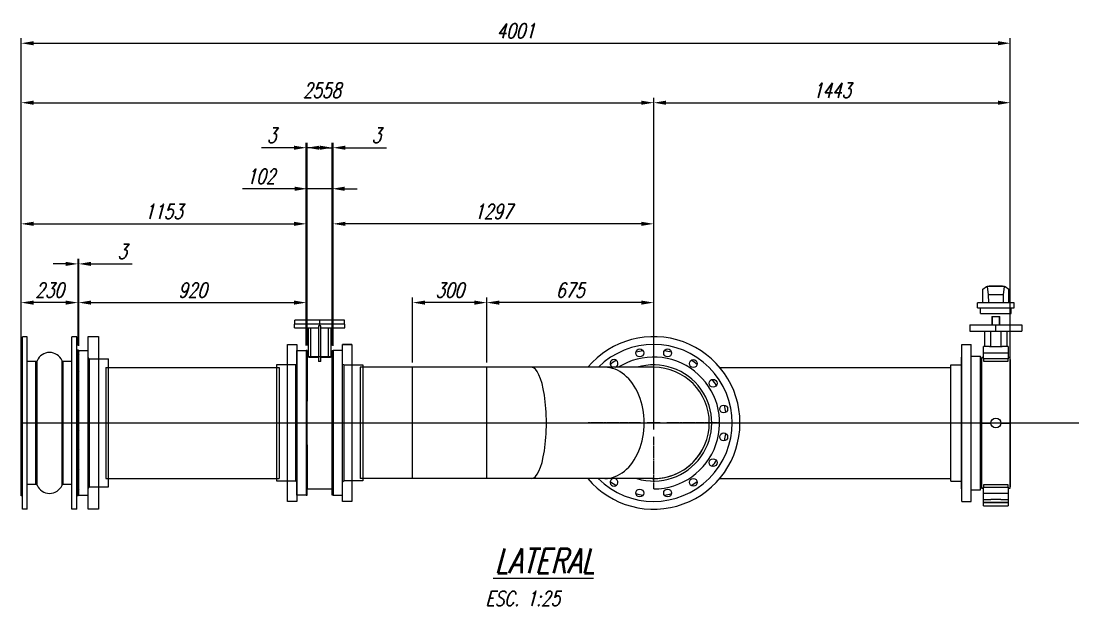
# Model space of a CAD drawing. Header units: inches. Extents: x 52169 to 69006, y 13152 to 42758.
# Drawn here: x 59297 to 63575, y 20333 to 22698 of the extents above; entities that cross this region are included whole.
import ezdxf
from ezdxf.enums import TextEntityAlignment as Align

# ---------------------------------------------------------------- set-up
doc = ezdxf.new("R2010")
doc.units = ezdxf.units.IN
doc.header["$MEASUREMENT"] = 0
doc.linetypes.add('CENTER', pattern=[50.8, 31.75, -6.35, 6.35, -6.35])
doc.layers.add('IA-DIBUJO', color=3, linetype='Continuous')
doc.layers.add('IA-EJES', color=4, linetype='CENTER')
doc.layers.add('IA-DIM', color=7, linetype='Continuous', lineweight=5)
doc.layers.add('IA-TITLE', color=6, linetype='Continuous', lineweight=13)
doc.styles.add('ING-AMB', font='romans.shx', dxfattribs={"width": 0.75, "oblique": 15})
doc.dimstyles.new('ING-AMB 20', dxfattribs={"dimscale": 20, "dimtxt": 3, "dimasz": 2.5, "dimexe": 1, "dimexo": 1, "dimgap": 1, "dimtad": 1, "dimdec": 0, "dimzin": 0, "dimdsep": 46, "dimtxsty": 'ING-AMB', "dimcen": 0.1, "dimclrd": 7, "dimclre": 7, "dimclrt": 2, "dimadec": 0, "dimazin": 0, "dimtfac": 1, "dimtdec": 0, "dimtmove": 0, "dimatfit": 0, "dimfxl": 1.25, "dimtolj": 1, "dimtzin": 0, "dimarcsym": 1})
pattern_1 = [(315, (25706.077, 76022.352), (6.6291261, 6.6291261), []), (315, (25706.077, 76017.933), (6.6291261, 6.6291261), [])]

# ---------------------------------------------------------------- blocks, each defined once
blk = doc.blocks.new('stub end 450')
at = {"color": 8}
for p, q in [((48858.4, 37919.1), (48858.4, 38504.1)), ((48858.4, 38504.1), (48896.4, 38504.1)), ((48896.4, 38504.1), (48896.4, 37919.1)), ((48902.4, 37976.6), (48902.4, 38446.6)), ((48978.4, 38446.6), (48902.4, 38446.6)), ((48978.4, 37976.6), (48978.4, 38446.6)), ((48902.4, 37976.6), (48978.4, 37976.6)), ((48896.4, 37919.1), (48858.4, 37919.1))]:
    blk.add_line(p, q, dxfattribs=at)
for centre, start, end in [((48902.4, 38452.6), 180, 270), ((48902.4, 37970.6), 90, 180)]:
    blk.add_arc(centre, 6, start, end, dxfattribs=at)
blk = doc.blocks.new('A$Cb5c7a0ab')
at = {"color": 0, "linetype": 'Continuous', "lineweight": 0}
for p, q in [((5645.1, 4316.9), (6230.1, 4316.9)), ((5645.1, 4316.9), (5645.1, 4278.9)), ((5645.1, 4278.9), (6230.1, 4278.9)), ((6230.1, 4316.9), (6230.1, 4278.9)), ((5678.6, 4272.9), (6196.6, 4272.9)), ((5678.6, 4272.9), (5678.6, 4196.9)), ((6196.6, 4272.9), (6196.6, 4196.9)), ((5678.6, 4196.9), (6196.6, 4196.9))]:
    blk.add_line(p, q, dxfattribs=at)
for centre, start, end in [((5672.6, 4272.9), 0, 90), ((6202.6, 4272.9), 90, 180)]:
    blk.add_arc(centre, 6, start, end, dxfattribs=at)
blk = doc.blocks.new('*U26')
at = {"layer": 'IA-EJES', "color": 0, "ltscale": 0.25, "transparency": 16777216}
for p, q in [((0, 53.3), (0, 266.8)), ((-266.8, 0), (-53.3, 0)), ((53.3, 0), (266.8, 0)), ((0, -266.8), (0, -53.3))]:
    blk.add_line(p, q, dxfattribs=at)
at = {"layer": 'IA-EJES', "color": 0, "linetype": 'Continuous', "ltscale": 0.25, "transparency": 16777216}
for p, q in [((-26.7, 0), (26.7, 0)), ((0, -26.7), (0, 26.7))]:
    blk.add_line(p, q, dxfattribs=at)
blk = doc.blocks.new('*U27')
at = {"layer": 'IA-EJES', "color": 0, "ltscale": 0.25, "transparency": 16777216}
for p, q in [((0, 53.3), (0, 266.8)), ((-266.8, 0), (-53.3, 0)), ((53.3, 0), (266.8, 0)), ((0, -266.8), (0, -53.3))]:
    blk.add_line(p, q, dxfattribs=at)
at = {"layer": 'IA-EJES', "color": 0, "linetype": 'Continuous', "ltscale": 0.25, "transparency": 16777216}
for p, q in [((-26.7, 0), (26.7, 0)), ((0, -26.7), (0, 26.7))]:
    blk.add_line(p, q, dxfattribs=at)
blk = doc.blocks.new('*U28')
at = {"layer": 'IA-EJES', "color": 0, "ltscale": 0.25, "transparency": 16777216}
for p, q in [((0, 53.3), (0, 266.8)), ((-266.8, 0), (-53.3, 0)), ((53.3, 0), (266.8, 0)), ((0, -266.8), (0, -53.3))]:
    blk.add_line(p, q, dxfattribs=at)
at = {"layer": 'IA-EJES', "color": 0, "linetype": 'Continuous', "ltscale": 0.25, "transparency": 16777216}
for p, q in [((-26.7, 0), (26.7, 0)), ((0, -26.7), (0, 26.7))]:
    blk.add_line(p, q, dxfattribs=at)
blk = doc.blocks.new('*D172')
at = {"color": 7, "lineweight": -2, "transparency": 16777216}
for p, q in [((59297.2, 21387.7), (59297.2, 22388.4)), ((61855.7, 21092.7), (61855.7, 22388.4)), ((59347.2, 22368.4), (61805.7, 22368.4))]:
    blk.add_line(p, q, dxfattribs=at)
at = {"color": 7, "transparency": 16777216}
for points in [[(59347.2, 22376.7), (59347.2, 22360), (59297.2, 22368.4)], [(61805.7, 22376.7), (61805.7, 22360), (61855.7, 22368.4)]]:
    blk.add_solid(points, dxfattribs=at)
at = {"layer": 'Defpoints', "color": 0, "transparency": 16777216}
for p in [(61855.7, 22368.4), (59297.2, 21367.7, 0), (61855.7, 21072.7)]:
    blk.add_point(p, dxfattribs=at)
at = {"color": 2, "transparency": 16777216, "insert": (60514.1, 22418.4), "char_height": 60, "attachment_point": 5, "style": 'ING-AMB'}
blk.add_mtext('\\A1;2558', dxfattribs=at)
blk = doc.blocks.new('*D173')
at = {"color": 7, "lineweight": -2, "transparency": 16777216}
for p, q in [((61180.7, 21317.8), (61180.7, 21579.6)), ((61855.7, 21092.7), (61855.7, 21579.6)), ((61805.7, 21559.6), (61230.7, 21559.6))]:
    blk.add_line(p, q, dxfattribs=at)
at = {"color": 7, "transparency": 16777216}
for points in [[(61230.7, 21567.9), (61230.7, 21551.2), (61180.7, 21559.6)], [(61805.7, 21567.9), (61805.7, 21551.2), (61855.7, 21559.6)]]:
    blk.add_solid(points, dxfattribs=at)
at = {"layer": 'Defpoints', "color": 0, "transparency": 16777216}
for p in [(61180.7, 21559.6), (61180.7, 21297.8), (61855.7, 21072.7)]:
    blk.add_point(p, dxfattribs=at)
at = {"color": 2, "transparency": 16777216, "insert": (61518.2, 21609.6), "char_height": 60, "attachment_point": 5, "style": 'ING-AMB'}
blk.add_mtext('\\A1;675', dxfattribs=at)
blk = doc.blocks.new('*D174')
at = {"color": 7, "lineweight": -2, "transparency": 16777216}
for p, q in [((60880.7, 21317.8), (60880.7, 21579.6)), ((61180.7, 21317.8), (61180.7, 21579.6)), ((61130.7, 21559.6), (60930.7, 21559.6))]:
    blk.add_line(p, q, dxfattribs=at)
at = {"color": 7, "transparency": 16777216}
for points in [[(60930.7, 21567.9), (60930.7, 21551.2), (60880.7, 21559.6)], [(61130.7, 21567.9), (61130.7, 21551.2), (61180.7, 21559.6)]]:
    blk.add_solid(points, dxfattribs=at)
at = {"layer": 'Defpoints', "color": 0, "transparency": 16777216}
for p in [(60880.7, 21559.6), (60880.7, 21297.8, 0), (61180.7, 21297.8)]:
    blk.add_point(p, dxfattribs=at)
at = {"color": 2, "transparency": 16777216, "insert": (61030.7, 21609.6), "char_height": 60, "attachment_point": 5, "style": 'ING-AMB'}
blk.add_mtext('\\A1;300', dxfattribs=at)
blk = doc.blocks.new('*D175')
at = {"color": 7, "lineweight": -2, "transparency": 16777216}
for p, q in [((60558.7, 21385.2), (60558.7, 21898.3)), ((61805.7, 21878.3), (60608.7, 21878.3)), ((61855.7, 21092.8), (61855.7, 21898.3))]:
    blk.add_line(p, q, dxfattribs=at)
at = {"color": 7, "transparency": 16777216}
for points in [[(60608.7, 21886.7), (60608.7, 21870), (60558.7, 21878.3)], [(61805.7, 21886.7), (61805.7, 21870), (61855.7, 21878.3)]]:
    blk.add_solid(points, dxfattribs=at)
at = {"layer": 'Defpoints', "color": 0, "transparency": 16777216}
for p in [(60558.7, 21878.3), (60558.7, 21365.2, 0), (61855.7, 21072.8)]:
    blk.add_point(p, dxfattribs=at)
at = {"color": 2, "transparency": 16777216, "insert": (61207.2, 21928.3), "char_height": 60, "attachment_point": 5, "style": 'ING-AMB'}
blk.add_mtext('\\A1;1297', dxfattribs=at)
blk = doc.blocks.new('*D176')
at = {"color": 7, "lineweight": -2, "transparency": 16777216}
for p, q in [((60555.7, 21385.5), (60555.7, 22206.2)), ((60558.7, 21385.5), (60558.7, 22206.2)), ((60505.7, 22186.2), (60455.7, 22186.2)), ((60555.7, 22186.2), (60558.7, 22186.2)), ((60608.7, 22186.2), (60774.7, 22186.2))]:
    blk.add_line(p, q, dxfattribs=at)
at = {"color": 7, "transparency": 16777216}
for points in [[(60505.7, 22194.5), (60505.7, 22177.9), (60555.7, 22186.2)], [(60608.7, 22194.5), (60608.7, 22177.9), (60558.7, 22186.2)]]:
    blk.add_solid(points, dxfattribs=at)
at = {"layer": 'Defpoints', "color": 0, "transparency": 16777216}
for p in [(60555.7, 22186.2), (60555.7, 21365.5), (60558.7, 21365.5)]:
    blk.add_point(p, dxfattribs=at)
at = {"color": 2, "transparency": 16777216, "insert": (60734.2, 22236.2), "char_height": 60, "attachment_point": 5, "style": 'ING-AMB'}
blk.add_mtext('\\A1;3', dxfattribs=at)
blk = doc.blocks.new('*D177')
at = {"color": 7, "lineweight": -2, "transparency": 16777216}
for p, q in [((60453.7, 21385.5), (60453.7, 22040.3)), ((60555.7, 21385.5), (60555.7, 22040.3)), ((60403.7, 22020.3), (60192.6, 22020.3)), ((60555.7, 22020.3), (60453.7, 22020.3)), ((60605.7, 22020.3), (60655.7, 22020.3))]:
    blk.add_line(p, q, dxfattribs=at)
at = {"color": 7, "transparency": 16777216}
for points in [[(60403.7, 22028.6), (60403.7, 22011.9), (60453.7, 22020.3)], [(60605.7, 22028.6), (60605.7, 22011.9), (60555.7, 22020.3)]]:
    blk.add_solid(points, dxfattribs=at)
at = {"layer": 'Defpoints', "color": 0, "transparency": 16777216}
for p in [(60453.7, 22020.3), (60453.7, 21365.5), (60555.7, 21365.5)]:
    blk.add_point(p, dxfattribs=at)
at = {"color": 2, "transparency": 16777216, "insert": (60267.3, 22070.3), "char_height": 60, "attachment_point": 5, "style": 'ING-AMB'}
blk.add_mtext('\\A1;102', dxfattribs=at)
blk = doc.blocks.new('*D178')
at = {"color": 7, "lineweight": -2, "transparency": 16777216}
for p, q in [((60450.7, 21385.5), (60450.7, 22206.2)), ((60453.7, 21385.5), (60453.7, 22206.2)), ((60400.7, 22186.2), (60269.8, 22186.2)), ((60453.7, 22186.2), (60450.7, 22186.2)), ((60503.7, 22186.2), (60553.7, 22186.2))]:
    blk.add_line(p, q, dxfattribs=at)
at = {"color": 7, "transparency": 16777216}
for points in [[(60400.7, 22194.5), (60400.7, 22177.9), (60450.7, 22186.2)], [(60503.7, 22194.5), (60503.7, 22177.9), (60453.7, 22186.2)]]:
    blk.add_solid(points, dxfattribs=at)
at = {"layer": 'Defpoints', "color": 0, "transparency": 16777216}
for p in [(60450.7, 22186.2), (60450.7, 21365.5), (60453.7, 21365.5)]:
    blk.add_point(p, dxfattribs=at)
at = {"color": 2, "transparency": 16777216, "insert": (60310.2, 22236.2), "char_height": 60, "attachment_point": 5, "style": 'ING-AMB'}
blk.add_mtext('\\A1;3', dxfattribs=at)
blk = doc.blocks.new('*D179')
at = {"color": 7, "lineweight": -2, "transparency": 16777216}
for p, q in [((59530.2, 21385.2), (59530.2, 21579.6)), ((60450.7, 21385.5), (60450.7, 21579.6)), ((59580.2, 21559.6), (60400.7, 21559.6))]:
    blk.add_line(p, q, dxfattribs=at)
at = {"color": 7, "transparency": 16777216}
for points in [[(59580.2, 21567.9), (59580.2, 21551.2), (59530.2, 21559.6)], [(60400.7, 21567.9), (60400.7, 21551.2), (60450.7, 21559.6)]]:
    blk.add_solid(points, dxfattribs=at)
at = {"layer": 'Defpoints', "color": 0, "transparency": 16777216}
for p in [(60450.7, 21559.6), (59530.2, 21365.2, 0), (60450.7, 21365.5, 0)]:
    blk.add_point(p, dxfattribs=at)
at = {"color": 2, "transparency": 16777216, "insert": (59990.4, 21609.6), "char_height": 60, "attachment_point": 5, "style": 'ING-AMB'}
blk.add_mtext('\\A1;920', dxfattribs=at)
blk = doc.blocks.new('*D180')
at = {"color": 7, "lineweight": -2, "transparency": 16777216}
for p, q in [((59297.2, 21092.8), (59297.2, 21898.3)), ((59347.2, 21878.3), (60400.7, 21878.3)), ((60450.7, 21385.5), (60450.7, 21898.3))]:
    blk.add_line(p, q, dxfattribs=at)
at = {"color": 7, "transparency": 16777216}
for points in [[(59347.2, 21886.7), (59347.2, 21870), (59297.2, 21878.3)], [(60400.7, 21886.7), (60400.7, 21870), (60450.7, 21878.3)]]:
    blk.add_solid(points, dxfattribs=at)
at = {"layer": 'Defpoints', "color": 0, "transparency": 16777216}
for p in [(60450.7, 21878.3), (60450.7, 21365.5, 0), (59297.2, 21072.8)]:
    blk.add_point(p, dxfattribs=at)
at = {"color": 2, "transparency": 16777216, "insert": (59873.9, 21928.3), "char_height": 60, "attachment_point": 5, "style": 'ING-AMB'}
blk.add_mtext('\\A1;1153', dxfattribs=at)
blk = doc.blocks.new('*D181')
at = {"color": 7, "lineweight": -2, "transparency": 16777216}
for p, q in [((59527.2, 21385.5), (59527.2, 21736.2)), ((59530.2, 21385.5), (59530.2, 21736.2)), ((59477.2, 21716.2), (59427.2, 21716.2)), ((59527.2, 21716.2), (59530.2, 21716.2)), ((59580.2, 21716.2), (59746.2, 21716.2))]:
    blk.add_line(p, q, dxfattribs=at)
at = {"color": 7, "transparency": 16777216}
for points in [[(59477.2, 21724.6), (59477.2, 21707.9), (59527.2, 21716.2)], [(59580.2, 21724.6), (59580.2, 21707.9), (59530.2, 21716.2)]]:
    blk.add_solid(points, dxfattribs=at)
at = {"layer": 'Defpoints', "color": 0, "transparency": 16777216}
for p in [(59527.2, 21716.2), (59527.2, 21365.5), (59530.2, 21365.5)]:
    blk.add_point(p, dxfattribs=at)
at = {"color": 2, "transparency": 16777216, "insert": (59705.8, 21766.2), "char_height": 60, "attachment_point": 5, "style": 'ING-AMB'}
blk.add_mtext('\\A1;3', dxfattribs=at)
blk = doc.blocks.new('*D182')
at = {"color": 7, "lineweight": -2, "transparency": 16777216}
for p, q in [((59297.2, 21387.7), (59297.2, 21579.6)), ((59527.2, 21387.7), (59527.2, 21579.6)), ((59477.2, 21559.6), (59347.2, 21559.6))]:
    blk.add_line(p, q, dxfattribs=at)
at = {"color": 7, "transparency": 16777216}
for points in [[(59347.2, 21567.9), (59347.2, 21551.2), (59297.2, 21559.6)], [(59477.2, 21567.9), (59477.2, 21551.2), (59527.2, 21559.6)]]:
    blk.add_solid(points, dxfattribs=at)
at = {"layer": 'Defpoints', "color": 0, "transparency": 16777216}
for p in [(59297.2, 21559.6), (59297.2, 21367.7), (59527.2, 21367.7)]:
    blk.add_point(p, dxfattribs=at)
at = {"color": 2, "transparency": 16777216, "insert": (59412.2, 21609.6), "char_height": 60, "attachment_point": 5, "style": 'ING-AMB'}
blk.add_mtext('\\A1;230', dxfattribs=at)
blk = doc.blocks.new('*D188')
at = {"color": 7, "lineweight": -2, "transparency": 16777216}
for p, q in [((59297.2, 21515.6), (59297.2, 22629)), ((59347.2, 22609), (63248.2, 22609)), ((63298.2, 21221), (63298.2, 22629))]:
    blk.add_line(p, q, dxfattribs=at)
at = {"color": 7, "transparency": 16777216}
for points in [[(59347.2, 22617.3), (59347.2, 22600.6), (59297.2, 22609)], [(63248.2, 22617.3), (63248.2, 22600.6), (63298.2, 22609)]]:
    blk.add_solid(points, dxfattribs=at)
at = {"layer": 'Defpoints', "color": 0, "transparency": 16777216}
for p in [(63298.2, 22609), (59297.2, 21495.6, 0), (63298.2, 21201)]:
    blk.add_point(p, dxfattribs=at)
at = {"color": 2, "transparency": 16777216, "insert": (61297.7, 22659), "char_height": 60, "attachment_point": 5, "style": 'ING-AMB'}
blk.add_mtext('\\A1;4001', dxfattribs=at)
blk = doc.blocks.new('*D189')
at = {"color": 7, "lineweight": -2, "transparency": 16777216}
for p, q in [((61855.7, 21092.7), (61855.7, 22388.4)), ((63298.2, 21349.8), (63298.2, 22388.4)), ((61905.7, 22368.4), (63248.2, 22368.4))]:
    blk.add_line(p, q, dxfattribs=at)
at = {"color": 7, "transparency": 16777216}
for points in [[(61905.7, 22376.7), (61905.7, 22360), (61855.7, 22368.4)], [(63248.2, 22376.7), (63248.2, 22360), (63298.2, 22368.4)]]:
    blk.add_solid(points, dxfattribs=at)
at = {"layer": 'Defpoints', "color": 0, "transparency": 16777216}
for p in [(63298.2, 22368.4), (63298.2, 21329.8), (61855.7, 21072.7, 0)]:
    blk.add_point(p, dxfattribs=at)
at = {"color": 2, "transparency": 16777216, "insert": (62576.9, 22418.4), "char_height": 60, "attachment_point": 5, "style": 'ING-AMB'}
blk.add_mtext('\\A1;1443', dxfattribs=at)

msp = doc.modelspace()

# ---------------------------------------------------------------- hatches: boundary and pattern name
h = msp.add_hatch()
h.set_pattern_fill('ANSI32', color=1, scale=25, angle=270)
h.set_pattern_definition([(315, (24782.609, 76022.352), (6.6291261, 6.6291261), []), (315, (24782.609, 76017.933), (6.6291261, 6.6291261), [])])
h.paths.add_polyline_path([(59530.2, 21365.5), (59530.2, 20780.5), (59527.2, 20780.5), (59527.2, 21365.5)])
h = msp.add_hatch()
h.set_pattern_fill('ANSI32', color=1, scale=25, angle=270)
h.set_pattern_definition(pattern_1)
h.paths.add_polyline_path([(60453.7, 21365.5), (60453.7, 20780.5), (60450.7, 20780.5), (60450.7, 21365.5)])
h = msp.add_hatch()
h.set_pattern_fill('ANSI32', color=1, scale=25, angle=270)
h.set_pattern_definition(pattern_1)
h.paths.add_polyline_path([(60555.7, 21365.5), (60555.7, 20780.5), (60558.7, 20780.5), (60558.7, 21365.5)])
h = msp.add_hatch()
h.set_pattern_fill('ANSI32', color=1, scale=25, angle=270)
h.set_pattern_definition(pattern_1)
h.paths.add_polyline_path([(60555.7, 21365.5), (60555.7, 20780.5), (60558.7, 20780.5), (60558.7, 21365.5)])

# ---------------------------------------------------------------- linework, layer by layer
at = {"color": 2, "linetype": 'Continuous', "lineweight": 0, "extrusion": (-2.22045e-16, 1, -2.22045e-16)}
for p, q in [((63187.4, 21613.8), (63201.4, 21624.1)), ((63187.4, 21613.8), (63201.4, 21624.1)), ((63187.4, 21558.4), (63187.4, 21613.8)), ((63187.4, 21558.4), (63187.4, 21613.8)), ((63201.4, 21624.1), (63204.9, 21624.1)), ((63201.4, 21624.1), (63204.9, 21624.1)), ((63274.5, 21624.1), (63204.9, 21624.1)), ((63204.9, 21624.1), (63209, 21591.3)), ((63274.5, 21624.1), (63204.9, 21624.1)), ((63204.9, 21624.1), (63209, 21591.3)), ((63212.9, 21625.5), (63212.9, 21624.1)), ((63266.5, 21625.5), (63212.9, 21625.5)), ((63212.9, 21625.5), (63212.9, 21624.1)), ((63266.5, 21625.5), (63212.9, 21625.5)), ((63266.5, 21624.1), (63266.5, 21625.5)), ((63266.5, 21624.1), (63266.5, 21625.5)), ((63270.4, 21591.3), (63274.5, 21624.1)), ((63270.4, 21591.3), (63274.5, 21624.1)), ((63274.5, 21624.1), (63278, 21624.1)), ((63274.5, 21624.1), (63278, 21624.1)), ((63278, 21624.1), (63292, 21613.8)), ((63278, 21624.1), (63292, 21613.8)), ((63292, 21558.4), (63292, 21613.8)), ((63292, 21558.4), (63292, 21613.8)), ((63270.4, 21591.3), (63209, 21591.3)), ((63209, 21591.3), (63209.4, 21559.4)), ((63270.4, 21591.3), (63209, 21591.3)), ((63209, 21591.3), (63209.4, 21559.4)), ((63270, 21559.4), (63270.4, 21591.3)), ((63270, 21559.4), (63270.4, 21591.3)), ((63201.2, 21558.4), (63165.2, 21558.4)), ((63165.2, 21538.8), (63165.2, 21558.4)), ((63201.2, 21558.4), (63165.2, 21558.4)), ((63165.2, 21538.8), (63165.2, 21558.4)), ((63165.2, 21538.8), (63314.2, 21538.8)), ((63165.2, 21538.8), (63314.2, 21538.8)), ((63177.2, 21515.8), (63177.2, 21538.8)), ((63177.2, 21515.8), (63177.2, 21538.8)), ((63201.2, 21558.3), (63201.2, 21558.4)), ((63201.2, 21558.3), (63201.2, 21558.4)), ((63209.4, 21558.3), (63201.2, 21558.3)), ((63209.4, 21558.3), (63201.2, 21558.3)), ((63209.4, 21559.4), (63270, 21559.4)), ((63209.4, 21558.3), (63209.4, 21559.4)), ((63209.4, 21559.4), (63270, 21559.4)), ((63209.4, 21558.3), (63209.4, 21559.4)), ((63270, 21558.3), (63209.4, 21558.3)), ((63270, 21558.3), (63209.4, 21558.3)), ((63270, 21558.3), (63270, 21559.4)), ((63270, 21558.3), (63270, 21559.4)), ((63278.2, 21558.3), (63270, 21558.3)), ((63278.2, 21558.3), (63270, 21558.3)), ((63278.2, 21558.4), (63278.2, 21558.3)), ((63314.2, 21558.4), (63278.2, 21558.4)), ((63278.2, 21558.4), (63278.2, 21558.3)), ((63314.2, 21558.4), (63278.2, 21558.4)), ((63302.2, 21515.8), (63302.2, 21538.8)), ((63302.2, 21515.8), (63302.2, 21538.8)), ((63314.2, 21538.8), (63314.2, 21558.4)), ((63314.2, 21538.8), (63314.2, 21558.4)), ((63177.2, 21515.8), (63302.2, 21515.8)), ((63177.2, 21515.8), (63302.2, 21515.8)), ((63223.7, 21503.3), (63226, 21503.3)), ((63223.7, 21503.3), (63223.7, 21469.3)), ((63226, 21469.3), (63226, 21503.3)), ((63226, 21503.3), (63253.4, 21503.3)), ((63253.4, 21503.3), (63253.4, 21469.3)), ((63253.4, 21503.3), (63255.7, 21503.3)), ((63255.7, 21469.3), (63255.7, 21503.3)), ((63134.7, 21469.3), (63239.7, 21469.3)), ((63134.7, 21469.3), (63134.7, 21444.3)), ((63134.7, 21444.3), (63239.7, 21444.3)), ((63194.7, 21381.7), (63194.7, 21444.3)), ((63219.3, 21381.3), (63219.3, 21444.3)), ((63239.7, 21444.3), (63239.7, 21469.3)), ((63239.7, 21469.3), (63344.7, 21469.3)), ((63239.7, 21444.3), (63344.7, 21444.3)), ((63260.2, 21444.3), (63260.2, 21381.3)), ((63284.7, 21444.3), (63284.7, 21381.7)), ((63344.7, 21469.3), (63344.7, 21444.3)), ((63189.7, 21356.7), (63189.7, 21381.7)), ((63214.1, 21381.7), (63189.7, 21381.7)), ((63189.7, 21356.7), (63289.7, 21356.7)), ((63189.7, 21331.6), (63189.7, 21356.7)), ((63260.2, 21381.3), (63219.3, 21381.3)), ((63289.7, 21381.7), (63265.3, 21381.7)), ((63289.7, 21381.7), (63289.7, 21356.7)), ((63289.7, 21356.7), (63289.7, 21331.6)), ((63189.7, 21337.3), (63182.7, 21337.3)), ((63289.7, 21331.6), (63189.7, 21331.6)), ((63189.7, 21331.6), (63189.7, 21322.1)), ((63189.7, 21322.1), (63289.7, 21322.1)), ((63296.7, 21337.3), (63289.7, 21337.3)), ((63289.7, 21322.1), (63289.7, 21331.6)), ((63296.7, 21337.3), (63296.7, 21072.3)), ((63298.2, 21329.8), (63296.7, 21329.8)), ((63298.2, 21329.8), (63298.2, 21072.3)), ((63182.7, 20807.2), (63182.7, 21072.3)), ((63259.7, 21072.3), (63296.7, 21072.3)), ((63296.7, 21072.3), (63298.2, 21072.3)), ((63296.7, 21072.3), (63296.7, 20807.2)), ((63298.2, 21072.3), (63298.2, 20814.8)), ((63189.7, 20807.2), (63182.7, 20807.2)), ((63289.7, 20822.4), (63189.7, 20822.4)), ((63189.7, 20822.4), (63189.7, 20813)), ((63189.7, 20813), (63289.7, 20813)), ((63189.7, 20787.8), (63189.7, 20813)), ((63289.7, 20813), (63289.7, 20822.4)), ((63289.7, 20813), (63289.7, 20787.8)), ((63296.7, 20807.2), (63289.7, 20807.2)), ((63298.2, 20814.8), (63296.7, 20814.8)), ((63289.7, 20787.8), (63189.7, 20787.8)), ((63189.7, 20762.8), (63189.7, 20787.8)), ((63189.7, 20762.8), (63219.7, 20762.8)), ((63189.7, 20751.3), (63189.7, 20762.8)), ((63189.7, 20737.3), (63189.7, 20751.3)), ((63289.7, 20751.3), (63189.7, 20751.3)), ((63189.7, 20751.3), (63289.7, 20751.3)), ((63259.7, 20762.8), (63289.7, 20762.8)), ((63289.7, 20787.8), (63289.7, 20762.8)), ((63289.7, 20762.8), (63289.7, 20751.3)), ((63289.7, 20751.3), (63289.7, 20737.3)), ((63189.7, 20737.3), (63289.7, 20737.3))]:
    msp.add_line(p, q, dxfattribs=at)
at = {"color": 8}
for p, q in [((59302.2, 20723.7), (59302.2, 21421.7)), ((59322.2, 21421.7), (59302.2, 21421.7)), ((59322.2, 20723.7), (59322.2, 21421.7)), ((59502.2, 20723.7), (59502.2, 21421.7)), ((59522.2, 21421.7), (59502.2, 21421.7)), ((59522.2, 20723.7), (59522.2, 21421.7)), ((59297.2, 20777.7), (59297.2, 21367.7)), ((59302.2, 21367.7), (59297.2, 21367.7)), ((59527.2, 21367.7), (59522.2, 21367.7)), ((59527.2, 20777.7), (59527.2, 21367.7)), ((59357.2, 21321.7), (59322.2, 21321.7)), ((59357.2, 20823.7), (59357.2, 21321.7)), ((59361.8, 20820.7), (59361.8, 21324.7)), ((59462.6, 20820.7), (59462.6, 21324.7)), ((59467.2, 20823.7), (59467.2, 21321.7)), ((59502.2, 21321.7), (59467.2, 21321.7)), ((59357.2, 20823.7), (59322.2, 20823.7)), ((59502.2, 20823.7), (59467.2, 20823.7)), ((59302.2, 20777.7), (59297.2, 20777.7)), ((59527.2, 20777.7), (59522.2, 20777.7)), ((59322.2, 20723.7), (59302.2, 20723.7)), ((59522.2, 20723.7), (59502.2, 20723.7))]:
    msp.add_line(p, q, dxfattribs=at)
at = {"color": 4, "linetype": 'Continuous', "lineweight": 0}
for p, q in [((60453.7, 21341.5, 0), (60555.7, 21341.5, 0)), ((60453.7, 21341.5, 0), (60453.7, 21161.3, 0)), ((60555.7, 21161.3, 0), (60555.7, 21341.5, 0)), ((60453.7, 20984.7, 0), (60453.7, 20804.5, 0)), ((60555.7, 20804.5, 0), (60555.7, 20984.7, 0)), ((60555.7, 20804.5, 0), (60453.7, 20804.5, 0))]:
    msp.add_line(p, q, dxfattribs=at)
msp.add_line((59297.2, 21072.7), (63575.3, 21072.7))
at = {"color": 2, "linetype": 'Continuous', "lineweight": 0}
msp.add_lwpolyline([(59568.2, 21422), (59609.6, 21422), (59609.6, 20723.5), (59568.2, 20723.5)], close=True, dxfattribs=at)
at = {"color": 1}
msp.add_lwpolyline([(59530.2, 20780.5), (59530.2, 21365.5), (59527.2, 21365.5), (59527.2, 20780.5)], close=True, dxfattribs=at)
at = {"color": 1, "elevation": 0}
msp.add_lwpolyline([(60453.7, 20780.5), (60453.7, 21365.5), (60450.7, 21365.5), (60450.7, 20780.5)], close=True, dxfattribs=at)
for points in [[(60555.7, 20780.5), (60555.7, 21365.5), (60558.7, 21365.5)], [(60558.7, 21365.5), (60558.7, 20780.5)], [(60558.7, 20780.5), (60555.7, 20780.5)]]:
    msp.add_lwpolyline(points, dxfattribs=at)
at = {"color": 2, "linetype": 'Continuous', "lineweight": 0}
for points in [[(60374.6, 21390.5, 0), (60412.7, 21390.5, 0)], [(60634.8, 21390.5, 0), (60596.7, 21390.5, 0)]]:
    msp.add_polyline3d(points, dxfattribs=at)
for points in [[(60412.7, 20755.5, 0), (60374.6, 20755.5, 0), (60374.6, 21390.5, 0), (60412.7, 21390.5, 0)], [(60634.8, 20755.5, 0), (60596.7, 20755.5, 0), (60596.7, 21390.5, 0), (60634.8, 21390.5, 0)]]:
    msp.add_polyline3d(points, close=True, dxfattribs=at)
for centre in [(61799.3, 21356.1, 0), (61799.3, 21356.1, 0), (61912, 21356.1, 0), (61912, 21356.1, 0), (62016.2, 21312.9, 0), (62016.2, 21312.9, 0), (62095.9, 21233.2, 0), (62095.9, 21233.2, 0), (62139, 21129.1, 0), (62139, 21129.1, 0), (62139, 21016.3, 0), (62139, 21016.3, 0), (62095.9, 20912.2, 0), (62095.9, 20912.2, 0), (62016.2, 20832.5, 0), (62016.2, 20832.5, 0), (61799.3, 20789.3, 0), (61799.3, 20789.3, 0), (61912, 20789.3, 0), (61912, 20789.3, 0)]:
    msp.add_circle(centre, 15.9, dxfattribs=at)
at = {"color": 8}
for centre, radius, start, end in [((59412.2, 21302.7), 55, 23.5702, 156.4298), ((59357.2, 21326.7), 5, 270, 336.4298), ((59467.2, 21326.7), 5, 203.5702, 270), ((59357.2, 20818.7), 5, 23.5702, 90), ((59412.2, 20842.7), 55, 203.5702, 336.4298), ((59467.2, 20818.7), 5, 90, 156.4298)]:
    msp.add_arc(centre, radius, start, end, dxfattribs=at)
at = {"color": 2, "linetype": 'Continuous', "lineweight": 0}
for centre, radius, start, end in [((61695.2, 21312.9, 0), 15.9, 287.53, 252.47), ((61695.2, 21312.9, 0), 15.9, 287.53, 252.47), ((61855.7, 21072.7, 0), 295, 120.8715, 126.6285), ((61855.7, 21072.7, 0), 295, 120.8715, 126.6285), ((61855.7, 21072.7, 0), 295, 345.8715, 351.6285), ((61855.7, 21072.7, 0), 295, 345.8715, 351.6285), ((61695.2, 20832.5, 0), 15.9, 105.0989, 74.9011), ((61695.2, 20832.5, 0), 15.9, 105.0989, 74.9011)]:
    msp.add_arc(centre, radius, start, end, dxfattribs=at)
at = {"color": 2, "linetype": 'Continuous', "lineweight": 0, "extrusion": (4.93038e-32, -2.22045e-16, -1)}
for start, end in [(270, 90), (90, 270)]:
    msp.add_arc((-63239.7, 21072.3), 20, start, end, dxfattribs=at)
at = {"color": 2, "linetype": 'Continuous', "lineweight": 0}
for points, knots in [([(63214.1, 21381.7), (63215, 21381.7), (63215.8, 21381.7), (63217.5, 21381.5), (63218.4, 21381.4), (63219.3, 21381.3)], [-0.681714, -0.681714, -0.681714, -0.681714, -0.3408506, -0.3408506, -0.0001927, -0.0001927, -0.0001927, -0.0001927]), ([(63260.2, 21381.3), (63260.7, 21381.4), (63261.3, 21381.5), (63263, 21381.6), (63264.2, 21381.7), (63265.3, 21381.7)], [-69.899113, -69.899113, -69.899113, -69.899113, -68.081294, -68.081294, -64.410566, -64.410566, -64.410566, -64.410566]), ([(63259.7, 20762.8), (63257.4, 20762.8), (63255, 20762.9), (63248.3, 20763), (63244, 20763.1), (63235.4, 20763.1), (63231.1, 20763), (63224.4, 20762.9), (63222, 20762.8), (63219.7, 20762.8)], [12.638796, 12.638796, 12.638796, 12.638796, 13.358207, 13.358207, 14.636862, 14.636862, 15.915516, 15.915516, 16.634927, 16.634927, 16.634927, 16.634927])]:
    msp.add_open_spline(points, degree=3, knots=knots, dxfattribs=at)
at = {"layer": 'IA-DIBUJO', "color": 3, "linetype": 'Continuous', "lineweight": 0, "extrusion": (-2.22045e-16, 1, -2.22045e-16)}
for p, q in [((60504.7, 21488, 0), (60403.7, 21488, 0)), ((60403.7, 21473, 0), (60403.7, 21488, 0)), ((60504.7, 21473, 0), (60504.7, 21488, 0)), ((60605.7, 21488, 0), (60504.7, 21488, 0)), ((60605.7, 21473, 0), (60605.7, 21488, 0)), ((60504.7, 21473, 0), (60402.7, 21473, 0)), ((60402.7, 21458, 0), (60402.7, 21473, 0)), ((60402.7, 21458, 0), (60499.6, 21458, 0)), ((60458.8, 21339.1, 0), (60458.8, 21458, 0)), ((60469, 21337.6, 0), (60469, 21458, 0)), ((60499.6, 21465.5, 0), (60499.6, 21321.4, 0)), ((60504.7, 21465.5, 0), (60499.6, 21465.5, 0)), ((60504.7, 21465.5, 0), (60504.7, 21473, 0)), ((60606.7, 21473, 0), (60504.7, 21473, 0)), ((60509.8, 21465.5, 0), (60504.7, 21465.5, 0)), ((60509.8, 21321.4, 0), (60509.8, 21465.5, 0)), ((60509.8, 21458, 0), (60606.7, 21458, 0)), ((60540.4, 21337.6, 0), (60540.4, 21458, 0)), ((60550.6, 21339.1, 0), (60550.6, 21458, 0)), ((60606.7, 21458, 0), (60606.7, 21473, 0)), ((63102.1, 21072.3), (63102.1, 21389.8)), ((63102.1, 21389.8), (63140.2, 21389.8)), ((63140.2, 21072.3), (63140.2, 21389.8)), ((60458.8, 21341.5, 0), (60453.7, 21341.5, 0)), ((60499.6, 21337.6, 0), (60469, 21337.6, 0)), ((60509.8, 21321.4, 0), (60499.6, 21321.4, 0)), ((60540.4, 21337.6, 0), (60509.8, 21337.6, 0)), ((60555.7, 21341.5, 0), (60550.6, 21341.5, 0)), ((63058.2, 21072.3), (63058.2, 21307.3)), ((63058.2, 21307.3), (63100.6, 21307.3)), ((63100.6, 21072.3), (63100.6, 21339)), ((63100.6, 21339), (63102.1, 21339)), ((63140.2, 21342.3), (63178.2, 21342.3)), ((63178.2, 21072.3), (63178.2, 21342.3)), ((63181.2, 21072.3), (63181.2, 21329.8)), ((63182.7, 21329.8), (63181.2, 21329.8)), ((63182.7, 21072.3), (63182.7, 21337.3)), ((62122.4, 21297.7), (63058.2, 21297.7)), ((63058.2, 20837.3), (63058.2, 21072.3)), ((63100.6, 20805.6), (63100.6, 21072.3)), ((63102.1, 20754.8), (63102.1, 21072.3)), ((63140.2, 20754.8), (63140.2, 21072.3)), ((63178.2, 20802.3), (63178.2, 21072.3)), ((63181.2, 21072.3), (63182.7, 21072.3)), ((63181.2, 20814.8), (63181.2, 21072.3)), ((63182.7, 21072.3), (63219.7, 21072.3)), ((62122.5, 20847.7), (63058.2, 20847.7)), ((63058.2, 20837.3), (63100.6, 20837.3)), ((63100.6, 20805.6), (63102.1, 20805.6)), ((63140.2, 20802.3), (63178.2, 20802.3)), ((63182.7, 20814.8), (63181.2, 20814.8)), ((63102.1, 20754.8), (63140.2, 20754.8))]:
    msp.add_line(p, q, dxfattribs=at)
at = {"layer": 'IA-DIBUJO', "color": 3, "linetype": 'Continuous', "lineweight": 0}
for p, q in [((59640.2, 21297.7, 0), (59640.2, 20847.7, 0)), ((59640.2, 21297.7, 0), (60340.7, 21297.7, 0)), ((60340.7, 21297.7, 0), (60340.7, 20847.7, 0)), ((61855.7, 21297.8, 0), (60668.7, 21297.8, 0)), ((60668.7, 21297.8, 0), (60668.7, 20847.6, 0)), ((60880.7, 20847.8, 0), (60880.7, 21297.8, 0)), ((61180.7, 20847.8, 0), (61180.7, 21297.8, 0)), ((59640.2, 20847.7, 0), (60340.7, 20847.7, 0)), ((61180.7, 20847.8, 0), (60668.7, 20847.6, 0)), ((61855.7, 20847.8, 0), (61180.7, 20847.8, 0))]:
    msp.add_line(p, q, dxfattribs=at)
for centre, radius, start, end in [((61855.7, 21072.7, 0), 349, 220.1239, 139.8355), ((61855.7, 21072.7, 0), 317.5, 225.1019, 134.8497), ((61855.7, 21072.7, 0), 295, 98.3715, 104.1285), ((61855.7, 21072.7, 0), 295, 98.3715, 104.1285), ((61855.7, 21072.7, 0), 295, 75.8715, 81.6285), ((61855.7, 21072.7, 0), 295, 75.8715, 81.6285), ((61855.7, 21072.7, 0), 266.7, 270, 122.4351), ((61855.7, 21072.7, 0), 235, 253.1455, 106.6946), ((61855.7, 21072.7, 0), 295, 53.3715, 59.1285), ((61855.7, 21072.7, 0), 295, 53.3715, 59.1285), ((61855.7, 21072.8, 0), 225, 270, 90), ((61855.7, 21072.7, 0), 295, 30.8715, 36.6285), ((61855.7, 21072.7, 0), 295, 30.8715, 36.6285), ((61855.7, 21072.7, 0), 295, 8.3715, 14.1285), ((61855.7, 21072.7, 0), 295, 8.3715, 14.1285), ((61855.7, 21072.7, 0), 225, 268.3385, 0.012), ((61855.7, 21072.7, 0), 225, 268.3385, 0.012), ((61855.7, 21072.7, 0), 295, 323.3715, 329.1285), ((61855.7, 21072.7, 0), 295, 323.3715, 329.1285), ((61855.7, 21072.7, 0), 295, 233.3715, 239.1285), ((61855.7, 21072.7, 0), 295, 233.3715, 239.1285), ((61855.7, 21072.7, 0), 295, 300.8715, 306.6285), ((61855.7, 21072.7, 0), 295, 300.8715, 306.6285), ((61855.7, 21072.7, 0), 295, 255.8715, 261.6285), ((61855.7, 21072.7, 0), 295, 255.8715, 261.6285), ((61855.7, 21072.7, 0), 295, 278.3715, 284.1285), ((61855.7, 21072.7, 0), 295, 278.3715, 284.1285)]:
    msp.add_arc(centre, radius, start, end, dxfattribs=at)
for centre, major_axis, ratio, start_param, end_param in [((61361.5, 21072.8, 0), (0, 225), 0.267949, -3.141593, 0), ((61361.5, 21072.8, 0), (0, -225), 0.267949, 0, 3.141593), ((61658, 21072.8, 0), (0, -225), 0.707107, 0, 3.141593), ((61658, 21072.8, 0), (0, -225), 0.707107, 0, 3.141593)]:
    msp.add_ellipse(centre, major_axis=major_axis, ratio=ratio, start_param=start_param, end_param=end_param, dxfattribs=at)
for points, knots in [([(60469, 21337.6, 0), (60467.7, 21337.6, 0), (60466.3, 21337.6, 0), (60463.8, 21337.8, 0), (60462.7, 21337.9, 0), (60460.9, 21338.2, 0), (60460.1, 21338.4, 0), (60459, 21338.8, 0), (60458.8, 21339, 0), (60458.8, 21339.1, 0)], [-3.087893, -3.087893, -3.087893, -3.087893, -2.70373, -2.70373, -2.319567, -2.319567, -1.930902, -1.930902, -1.542237, -1.542237, -1.542237, -1.542237]), ([(60550.6, 21339.1, 0), (60550.6, 21339, 0), (60550.3, 21338.8, 0), (60549.3, 21338.4, 0), (60548.5, 21338.2, 0), (60546.7, 21337.9, 0), (60545.5, 21337.8, 0), (60543, 21337.6, 0), (60541.7, 21337.6, 0), (60540.4, 21337.6, 0)], [-4.633551, -4.633551, -4.633551, -4.633551, -4.246049, -4.246049, -3.858548, -3.858548, -3.473221, -3.473221, -3.087893, -3.087893, -3.087893, -3.087893])]:
    msp.add_open_spline(points, degree=3, knots=knots, dxfattribs=at)

# ---------------------------------------------------------------- block references
at = {"color": 8, "rotation": 90}
msp.add_blockref('A$Cb5c7a0ab', (63847.1, 15135.2), dxfattribs=at)
at = {"rotation": 179.9999993655212}
msp.add_blockref('stub end 450', (109309.1, 59284.6, 0), dxfattribs=at)
at = {"xscale": -1, "rotation": 180.0000006344788}
msp.add_blockref('stub end 450', (11700.3, 59284.6, 0), dxfattribs=at)
at = {"layer": 'IA-EJES', "ltscale": 0.25, "rotation": 89.99999999999999}
for name in ['*U26', '*U27', '*U28']:
    msp.add_blockref(name, (61855.7, 21072.7, 0), dxfattribs=at)

# ---------------------------------------------------------------- texts
at = {"layer": 'IA-DIM', "color": 2, "insert": (61176.2, 20332.7), "char_height": 60, "attachment_point": 7, "style": 'ING-AMB'}
msp.add_mtext('ESC. 1:25', dxfattribs=at)
at = {"layer": 'IA-TITLE', "style": 'ING-AMB', "oblique": 15, "width": 0.75}
msp.add_text('%%ULATERAL', height=100, dxfattribs=at).set_placement((61414.6, 20514.9), align=Align.MIDDLE)

# ---------------------------------------------------------------- dimensions: what is measured, and where the dimension line sits
for base, p1, p2, picture, middle in [((63298.2, 22609), (59297.2, 21495.6, 0), (63298.2, 21201), '*D188', (61297.7, 22659)), ((63298.2121, 22368.3697), (61855.6705, 21072.7122, -0.0001), (63298.2121, 21329.7636), '*D189', (62576.9413, 22418.3697)), ((59297.2, 21559.6), (59527.2, 21367.7), (59297.2, 21367.7), '*D182', (59412.2, 21609.6))]:
    dim = msp.add_linear_dim(base=base, p1=p1, p2=p2, dimstyle='ING-AMB 20', override={"dimpost": '\\X'})
    dim.commit()
    dim.dimension.update_dxf_attribs({"geometry": picture, "text_midpoint": middle})
for base, p1, p2, picture, middle in [((61855.6705, 22368.3697, -0.0001), (59297.2121, 21367.7187), (61855.6705, 21072.7122, -0.0001), '*D172', (60514.0664, 22368.3697, -0.0001)), ((59527.2, 21716.2), (59530.2, 21365.5), (59527.2, 21365.5), '*D181', (59705.8, 21716.2))]:
    dim = msp.add_linear_dim(base=base, p1=p1, p2=p2, dimstyle='ING-AMB 20', override={"dimpost": '\\X'})
    dim.commit()
    dim.dimension.update_dxf_attribs({"geometry": picture, "text_midpoint": middle, "dimtype": 160})
for base, p1, p2, picture, middle in [((60450.7, 22186.2, 0), (60453.7, 21365.5, 0), (60450.7, 21365.5, 0), '*D178', (60310.2, 22186.2, 0)), ((60555.7, 22186.2, 0), (60558.7, 21365.5, 0), (60555.7, 21365.5, 0), '*D176', (60734.2, 22186.2, 0)), ((60453.7, 22020.3, 0), (60555.7, 21365.5, 0), (60453.7, 21365.5, 0), '*D177', (60267.3, 22020.3, 0))]:
    dim = msp.add_linear_dim(base=base, p1=p1, p2=p2, angle=180, dimstyle='ING-AMB 20', override={"dimpost": '\\X'})
    dim.commit()
    dim.dimension.update_dxf_attribs({"geometry": picture, "text_midpoint": middle, "dimtype": 160})
for base, p1, p2, angle, picture, middle in [((60450.6801, 21878.3474, -0.0001), (59297.2121, 21072.8068, -0.0001), (60450.6801, 21365.5129, 0.0001), 0, '*D180', (59873.9461, 21928.3474, -0.0001)), ((60558.7, 21878.3, 0), (61855.7, 21072.8, 0), (60558.7, 21365.2, 0), 180, '*D175', (61207.2, 21928.3, 0)), ((60450.6801, 21559.5704, -0.0001), (59530.2121, 21365.2187), (60450.6801, 21365.5129, 0.0001), 0, '*D179', (59990.4461, 21609.5704, -0.0001)), ((60880.7, 21559.6, 0), (61180.7, 21297.8, 0), (60880.7, 21297.8, 0), 180, '*D174', (61030.7, 21609.6, 0)), ((61180.7, 21559.6, 0), (61855.7, 21072.7, 0), (61180.7, 21297.8, 0), 180, '*D173', (61518.2, 21609.6, 0))]:
    dim = msp.add_linear_dim(base=base, p1=p1, p2=p2, angle=angle, dimstyle='ING-AMB 20', override={"dimpost": '\\X'})
    dim.commit()
    dim.dimension.update_dxf_attribs({"geometry": picture, "text_midpoint": middle})

doc.saveas('drawing.dxf')
